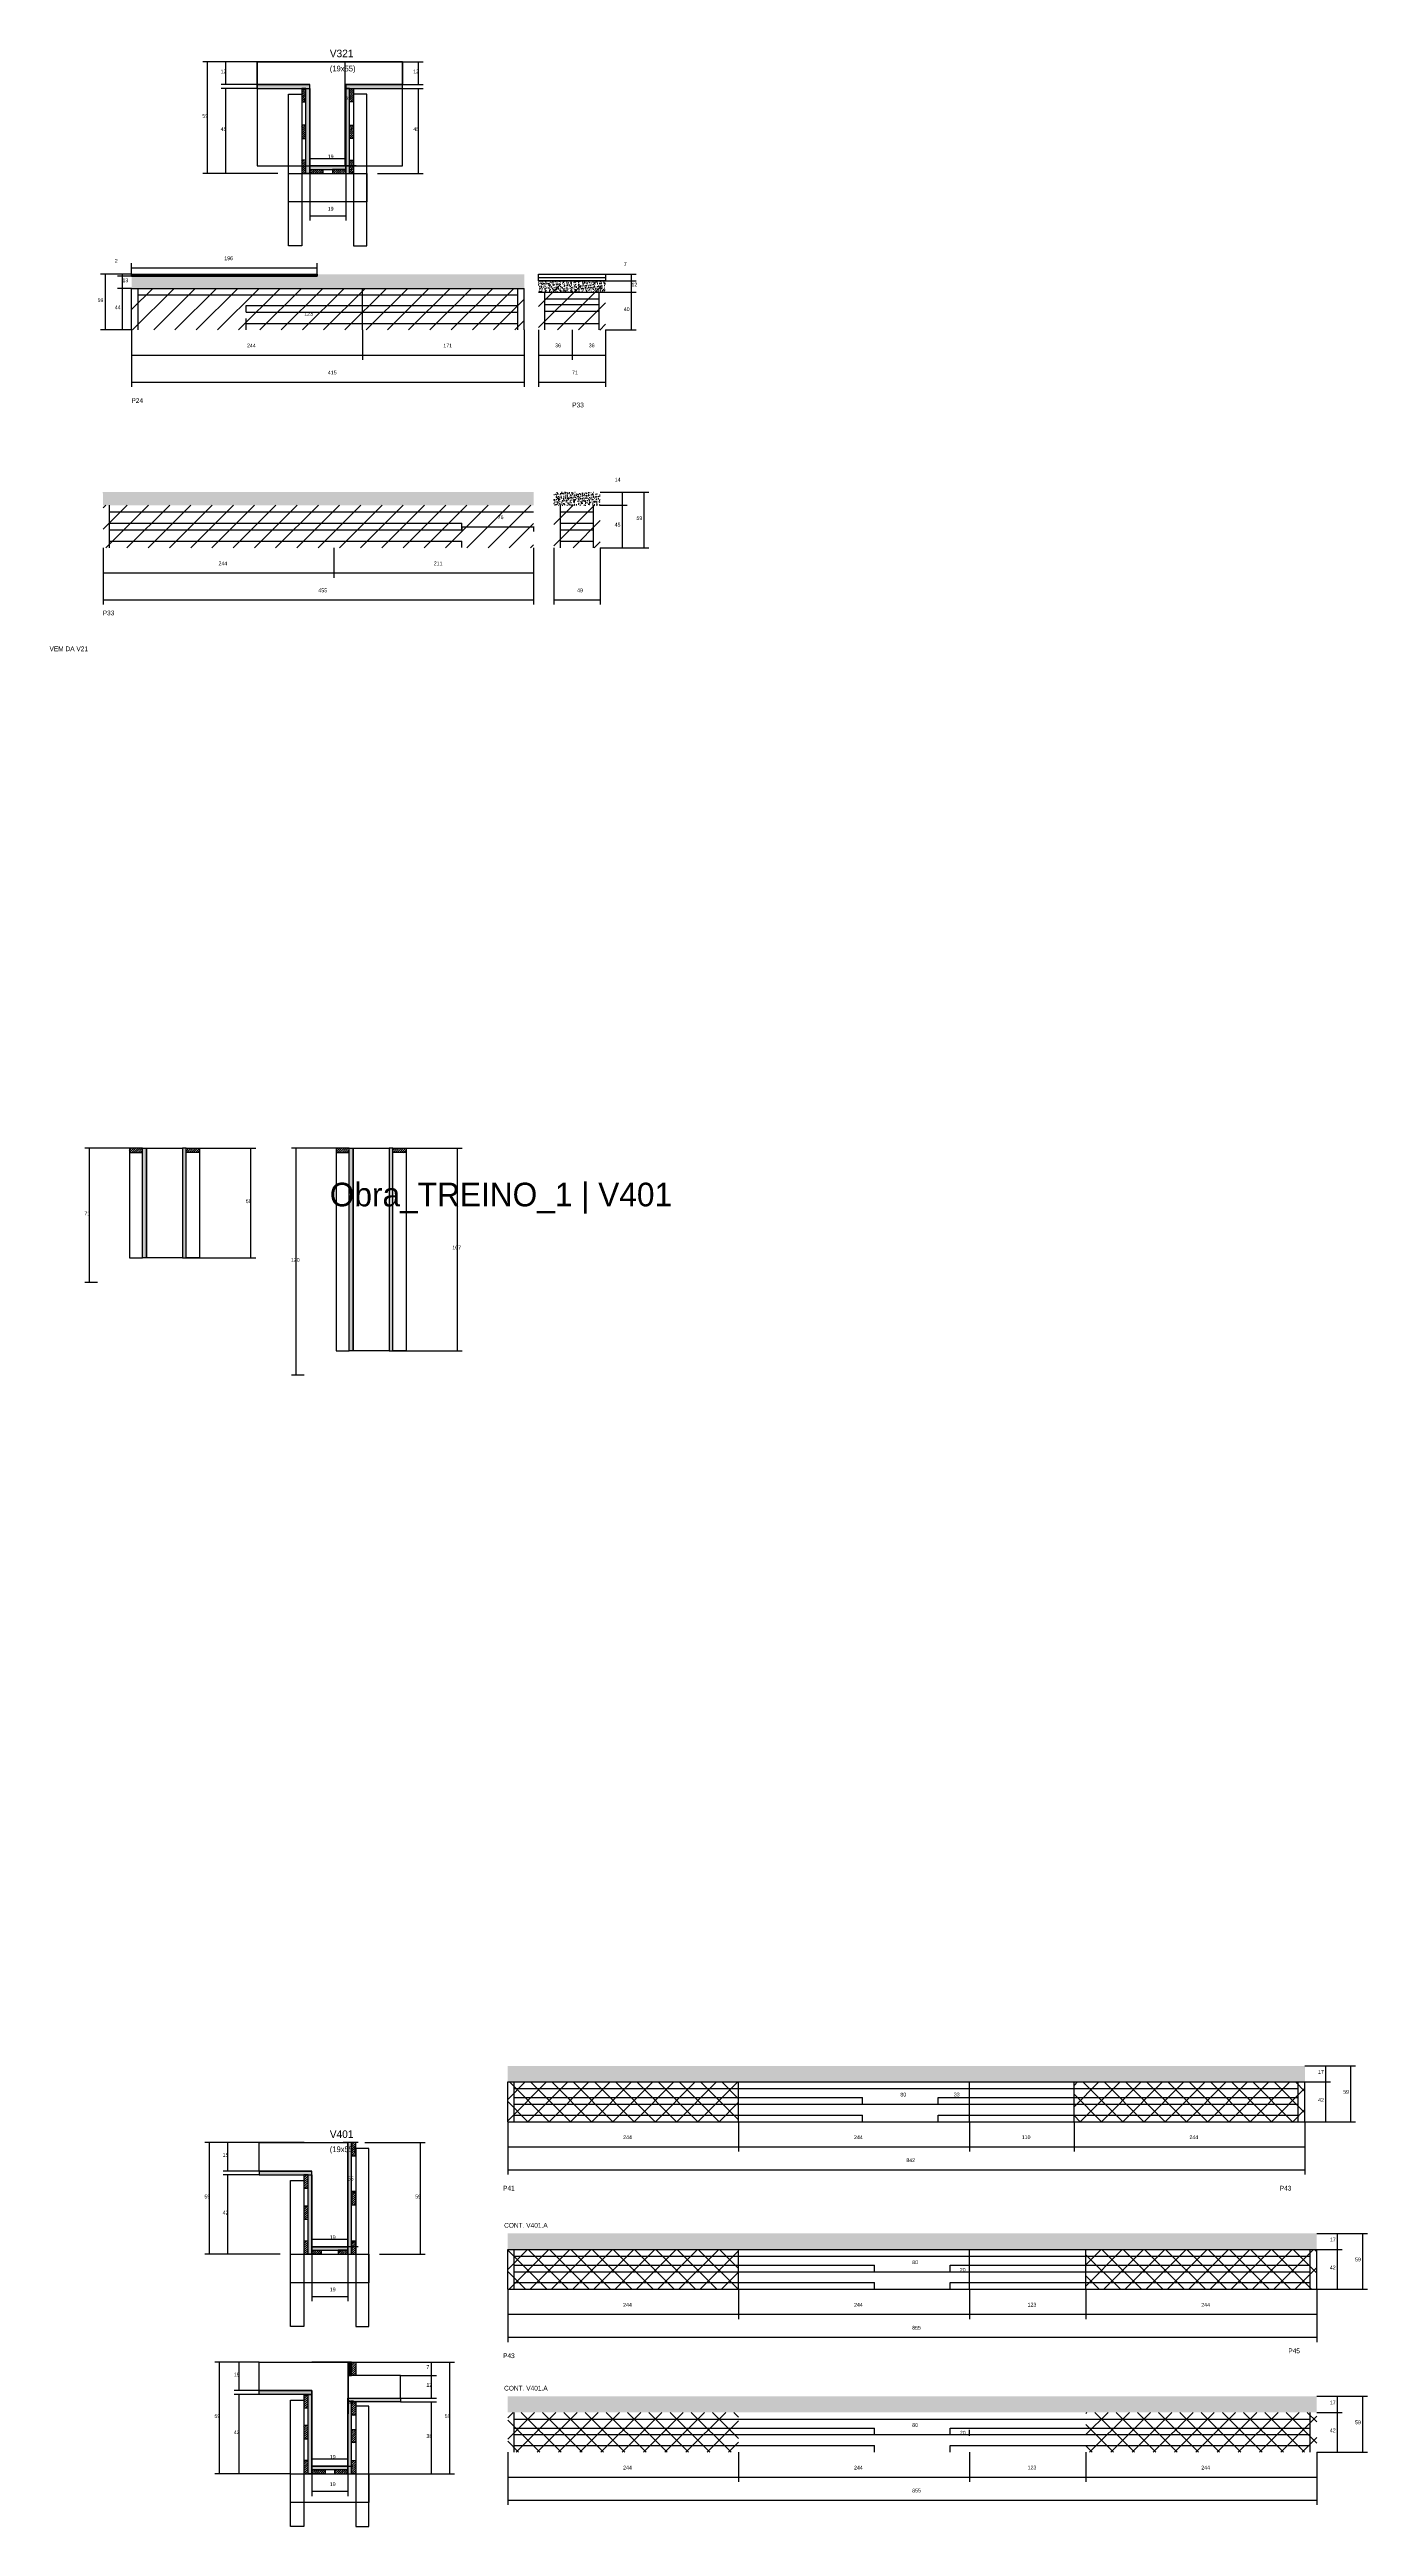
# Model space of a CAD drawing. Header units: metres. Extents: x -2848 to 21926, y -45195 to 1016.
# Drawn here: x 15704 to 17097, y -4806 to -2187 of the extents above; entities that cross this region are included whole.
import ezdxf

# ---------------------------------------------------------------- set-up
doc = ezdxf.new("R2010")
doc.units = ezdxf.units.M
for name, color, linetype in [('CONCRETO', 251, 'Continuous'), ('COTA', 241, 'Continuous'), ('Cota Seção (2x)', 4, 'Continuous'), ('Hachura', 253, 'Continuous'), ('LABEL_ID', 3, 'Continuous'), ('Madeira', 126, 'Continuous'), ('NOMENCLATURA', 7, 'Continuous'), ('Painéis', 200, 'Continuous'), ('REAPROVEITAMENTO', 251, 'Continuous'), ('SARR_2.2x7', 40, 'Continuous'), ('SARR_3.5x7', 81, 'Continuous'), ('SARR_EDITAR', 141, 'Continuous'), ('Texto Seção', 7, 'Continuous')]:
    doc.layers.add(name, color=color, linetype=linetype)

msp = doc.modelspace()

# ---------------------------------------------------------------- hatches: boundary and pattern name
at = {"layer": 'COTA'}
h = msp.add_hatch(dxfattribs=at)
h.set_pattern_fill('AR-CONC', scale=0.03)
h.paths.add_polyline_path([(15986.5, -2426.4), (15790.5, -2426.4), (15790.5, -2426.4), (15790.5, -2439.4), (15790.5, -2439.4), (16205.5, -2439.4), (16205.5, -2439.4), (16205.5, -2424.4), (16205.5, -2424.4), (15986.5, -2424.4), (15986.5, -2424.4), (15986.5, -2426.4)])
h = msp.add_hatch(dxfattribs=at)
h.set_pattern_fill('AR-CONC', scale=0.03)
h.paths.add_polyline_path([(16291.5, -2443.4), (16291.5, -2431.4), (16291.5, -2431.4), (16220.5, -2431.4), (16220.5, -2431.4), (16220.5, -2443.4), (16220.5, -2443.4), (16291.5, -2443.4)])
h = msp.add_hatch(dxfattribs=at)
h.set_pattern_fill('AR-CONC', scale=0.03)
h.paths.add_polyline_path([(16215.4, -2668.8), (16215.4, -2654.8), (16215.4, -2654.8), (15760.1, -2654.8), (15760.1, -2654.8), (15760.4, -2668.8), (15760.4, -2668.8), (16215.4, -2668.8)])
h = msp.add_hatch(dxfattribs=at)
h.set_pattern_fill('AR-CONC', scale=0.03)
h.paths.add_polyline_path([(16285.8, -2668.8), (16285.8, -2654.8), (16285.8, -2654.8), (16236.8, -2654.8), (16236.8, -2654.8), (16236.8, -2668.8), (16236.8, -2668.8), (16285.8, -2668.8)])
h = msp.add_hatch(dxfattribs=at)
h.set_pattern_fill('AR-CONC', scale=0.03)
h.paths.add_polyline_path([(17030.5, -4335.8), (17030.5, -4318.8), (17030.5, -4318.8), (16188, -4318.8), (16188, -4318.8), (16188, -4335.8), (16188, -4335.8), (17030.5, -4335.8)])
h = msp.add_hatch(dxfattribs=at)
h.set_pattern_fill('AR-CONC', scale=0.03)
h.paths.add_polyline_path([(17043, -4513), (17043, -4496), (17043, -4496), (16188, -4496), (16188, -4496), (16188, -4513), (16188, -4513), (17043, -4513)])
h = msp.add_hatch(dxfattribs=at)
h.set_pattern_fill('AR-CONC', scale=0.03)
h.paths.add_polyline_path([(17043, -4685.2), (17043, -4668.2), (17043, -4668.2), (16188, -4668.2), (16188, -4668.2), (16188, -4685.2), (16188, -4685.2), (17043, -4685.2)])
at = {"layer": 'Hachura'}
h = msp.add_hatch(color=8, dxfattribs=at)
h.dxf.hatch_style = 1
h.paths.add_polyline_path([(15978.8, -2228), (15978.8, -2224), (15978.8, -2224), (15923.2, -2224), (15923.2, -2224), (15923.2, -2228), (15923.2, -2228), (15978.8, -2228)])
h = msp.add_hatch(color=8, dxfattribs=at)
h.dxf.hatch_style = 1
h.paths.add_polyline_path([(16076.8, -2228), (16076.8, -2224), (16076.8, -2224), (16016.8, -2224), (16016.8, -2224), (16016.8, -2228), (16016.8, -2228), (16076.8, -2228)])
h = msp.add_hatch(dxfattribs=at)
h.set_pattern_fill('ANSI31', scale=0.5)
h.paths.add_polyline_path([(15970.4, -2242), (15974.8, -2242), (15974.8, -2242), (15974.8, -2228), (15974.8, -2228), (15970.4, -2228), (15970.4, -2228), (15970.4, -2242)])
h = msp.add_hatch(color=8, dxfattribs=at)
h.dxf.hatch_style = 1
h.paths.add_polyline_path([(15974.8, -2228), (15978.8, -2228), (15978.8, -2228), (15978.8, -2318), (15978.8, -2318), (15974.8, -2318), (15974.8, -2318), (15974.8, -2228)])
h = msp.add_hatch(color=8, dxfattribs=at)
h.dxf.hatch_style = 1
h.paths.add_polyline_path([(16020.8, -2228), (16016.8, -2228), (16016.8, -2228), (16016.8, -2318), (16016.8, -2318), (16020.8, -2318), (16020.8, -2318), (16020.8, -2228)])
h = msp.add_hatch(dxfattribs=at)
h.set_pattern_fill('ANSI31', scale=0.5)
h.paths.add_polyline_path([(16025.2, -2242), (16020.8, -2242), (16020.8, -2242), (16020.8, -2228), (16020.8, -2228), (16025.2, -2228), (16025.2, -2228), (16025.2, -2242)])
h = msp.add_hatch(dxfattribs=at)
h.set_pattern_fill('ANSI31', scale=0.5)
h.paths.add_polyline_path([(15970.4, -2281), (15974.8, -2281), (15974.8, -2281), (15974.8, -2267), (15974.8, -2267), (15970.4, -2267), (15970.4, -2267), (15970.4, -2281)])
h = msp.add_hatch(dxfattribs=at)
h.set_pattern_fill('ANSI31', scale=0.5)
h.paths.add_polyline_path([(16025.2, -2281), (16020.8, -2281), (16020.8, -2281), (16020.8, -2267), (16020.8, -2267), (16025.2, -2267), (16025.2, -2267), (16025.2, -2281)])
h = msp.add_hatch(dxfattribs=at)
h.set_pattern_fill('ANSI31', scale=0.5)
h.paths.add_polyline_path([(15970.4, -2318), (15974.8, -2318), (15974.8, -2318), (15974.8, -2304), (15974.8, -2304), (15970.4, -2304), (15970.4, -2304), (15970.4, -2318)])
h = msp.add_hatch(dxfattribs=at)
h.set_pattern_fill('ANSI31', scale=0.5)
h.paths.add_polyline_path([(16025.2, -2318), (16020.8, -2318), (16020.8, -2318), (16020.8, -2304), (16020.8, -2304), (16025.2, -2304), (16025.2, -2304), (16025.2, -2318)])
h = msp.add_hatch(color=8, dxfattribs=at)
h.dxf.hatch_style = 1
h.paths.add_polyline_path([(16016.8, -2313.6), (16016.8, -2310), (16016.8, -2310), (15978.8, -2310), (15978.8, -2310), (15978.8, -2313.6), (15978.8, -2313.6), (16016.8, -2313.6)])
h = msp.add_hatch(dxfattribs=at)
h.set_pattern_fill('ANSI31', scale=0.5)
h.paths.add_polyline_path([(15978.8, -2318), (15978.8, -2313.6), (15978.8, -2313.6), (15992.8, -2313.6), (15992.8, -2313.6), (15992.8, -2318), (15992.8, -2318), (15978.8, -2318)])
h = msp.add_hatch(dxfattribs=at)
h.set_pattern_fill('ANSI31', scale=0.5)
h.paths.add_polyline_path([(16016.8, -2318), (16016.8, -2313.6), (16016.8, -2313.6), (16002.8, -2313.6), (16002.8, -2313.6), (16002.8, -2318), (16002.8, -2318), (16016.8, -2318)])
h = msp.add_hatch(dxfattribs=at)
h.set_pattern_fill('ANSI31', scale=0.5)
h.paths.add_polyline_path([(15802.2, -3353), (15802.2, -3348.6), (15802.2, -3348.6), (15788.2, -3348.6), (15788.2, -3348.6), (15788.2, -3353), (15788.2, -3353), (15802.2, -3353)])
h = msp.add_hatch(color=8, dxfattribs=at)
h.dxf.hatch_style = 1
h.paths.add_polyline_path([(15802.2, -3464.6), (15806.2, -3464.6), (15806.2, -3464.6), (15806.2, -3348.6), (15806.2, -3348.6), (15802.2, -3348.6), (15802.2, -3348.6), (15802.2, -3464.6)])
h = msp.add_hatch(color=8, dxfattribs=at)
h.dxf.hatch_style = 1
h.paths.add_polyline_path([(15844.2, -3464.6), (15848.2, -3464.6), (15848.2, -3464.6), (15848.2, -3348.6), (15848.2, -3348.6), (15844.2, -3348.6), (15844.2, -3348.6), (15844.2, -3464.6)])
h = msp.add_hatch(dxfattribs=at)
h.set_pattern_fill('ANSI31', scale=0.5)
h.paths.add_polyline_path([(15848.2, -3353), (15848.2, -3348.6), (15848.2, -3348.6), (15862.2, -3348.6), (15862.2, -3348.6), (15862.2, -3353), (15862.2, -3353), (15848.2, -3353)])
h = msp.add_hatch(dxfattribs=at)
h.set_pattern_fill('ANSI31', scale=0.5)
h.paths.add_polyline_path([(16020.6, -3353), (16020.6, -3348.6), (16020.6, -3348.6), (16006.6, -3348.6), (16006.6, -3348.6), (16006.6, -3353), (16006.6, -3353), (16020.6, -3353)])
h = msp.add_hatch(color=8, dxfattribs=at)
h.dxf.hatch_style = 1
h.paths.add_polyline_path([(16020.6, -3562.6), (16024.6, -3562.6), (16024.6, -3562.6), (16024.6, -3348.6), (16024.6, -3348.6), (16020.6, -3348.6), (16020.6, -3348.6), (16020.6, -3562.6)])
h = msp.add_hatch(color=8, dxfattribs=at)
h.dxf.hatch_style = 1
h.paths.add_polyline_path([(16062.6, -3562.6), (16066.6, -3562.6), (16066.6, -3562.6), (16066.6, -3348.6), (16066.6, -3348.6), (16062.6, -3348.6), (16062.6, -3348.6), (16062.6, -3562.6)])
h = msp.add_hatch(dxfattribs=at)
h.set_pattern_fill('ANSI31', scale=0.5)
h.paths.add_polyline_path([(16066.6, -3353), (16066.6, -3348.6), (16066.6, -3348.6), (16080.6, -3348.6), (16080.6, -3348.6), (16080.6, -3353), (16080.6, -3353), (16066.6, -3353)])
h = msp.add_hatch(color=8, dxfattribs=at)
h.dxf.hatch_style = 1
h.paths.add_polyline_path([(16023, -4400), (16019, -4400), (16019, -4400), (16019, -4518), (16019, -4518), (16023, -4518), (16023, -4518), (16023, -4400)])
h = msp.add_hatch(dxfattribs=at)
h.set_pattern_fill('ANSI31', scale=0.5)
h.paths.add_polyline_path([(16023, -4414), (16027.4, -4414), (16027.4, -4414), (16027.4, -4400), (16027.4, -4400), (16023, -4400), (16023, -4400), (16023, -4414)])
h = msp.add_hatch(color=8, dxfattribs=at)
h.dxf.hatch_style = 1
h.paths.add_polyline_path([(15981, -4434), (15981, -4430), (15981, -4430), (15925.4, -4430), (15925.4, -4430), (15925.4, -4434), (15925.4, -4434), (15981, -4434)])
h = msp.add_hatch(dxfattribs=at)
h.set_pattern_fill('ANSI31', scale=0.5)
h.paths.add_polyline_path([(15972.6, -4448), (15977, -4448), (15977, -4448), (15977, -4434), (15977, -4434), (15972.6, -4434), (15972.6, -4434), (15972.6, -4448)])
h = msp.add_hatch(color=8, dxfattribs=at)
h.dxf.hatch_style = 1
h.paths.add_polyline_path([(15981, -4430), (15977, -4430), (15977, -4430), (15977, -4518), (15977, -4518), (15981, -4518), (15981, -4518), (15981, -4430)])
h = msp.add_hatch(dxfattribs=at)
h.set_pattern_fill('ANSI31', scale=0.5)
h.paths.add_polyline_path([(16023, -4465.6), (16027.4, -4465.6), (16027.4, -4465.6), (16027.4, -4451.6), (16027.4, -4451.6), (16023, -4451.6), (16023, -4451.6), (16023, -4465.6)])
h = msp.add_hatch(dxfattribs=at)
h.set_pattern_fill('ANSI31', scale=0.5)
h.paths.add_polyline_path([(15972.6, -4481), (15977, -4481), (15977, -4481), (15977, -4467), (15977, -4467), (15972.6, -4467), (15972.6, -4467), (15972.6, -4481)])
h = msp.add_hatch(dxfattribs=at)
h.set_pattern_fill('ANSI31', scale=0.5)
h.paths.add_polyline_path([(15972.6, -4518), (15977, -4518), (15977, -4518), (15977, -4504), (15977, -4504), (15972.6, -4504), (15972.6, -4504), (15972.6, -4518)])
h = msp.add_hatch(dxfattribs=at)
h.set_pattern_fill('ANSI31', scale=0.5)
h.paths.add_polyline_path([(16023, -4518), (16027.4, -4518), (16027.4, -4518), (16027.4, -4504), (16027.4, -4504), (16023, -4504), (16023, -4504), (16023, -4518)])
h = msp.add_hatch(color=8, dxfattribs=at)
h.dxf.hatch_style = 1
h.paths.add_polyline_path([(16019, -4513.6), (16019, -4510), (16019, -4510), (15981, -4510), (15981, -4510), (15981, -4513.6), (15981, -4513.6), (16019, -4513.6)])
h = msp.add_hatch(dxfattribs=at)
h.set_pattern_fill('ANSI31', scale=0.5)
h.paths.add_polyline_path([(15981, -4518), (15981, -4513.6), (15981, -4513.6), (15991, -4513.6), (15991, -4513.6), (15991, -4518), (15991, -4518), (15981, -4518)])
h = msp.add_hatch(dxfattribs=at)
h.set_pattern_fill('ANSI31', scale=0.5)
h.paths.add_polyline_path([(16019, -4518), (16019, -4513.6), (16019, -4513.6), (16009, -4513.6), (16009, -4513.6), (16009, -4518), (16009, -4518), (16019, -4518)])
h = msp.add_hatch(color=8, dxfattribs=at)
h.dxf.hatch_style = 1
h.paths.add_polyline_path([(16023, -4632.2), (16019.4, -4632.2), (16019.4, -4632.2), (16019.4, -4646.2), (16019.4, -4646.2), (16023, -4646.2), (16023, -4646.2), (16023, -4632.2)])
h = msp.add_hatch(dxfattribs=at)
h.set_pattern_fill('ANSI31', scale=0.5)
h.paths.add_polyline_path([(16027.4, -4646.2), (16023, -4646.2), (16023, -4646.2), (16023, -4632.2), (16023, -4632.2), (16027.4, -4632.2), (16027.4, -4632.2), (16027.4, -4646.2)])
h = msp.add_hatch(color=8, dxfattribs=at)
h.dxf.hatch_style = 1
h.paths.add_polyline_path([(15925.4, -4666.2), (15925.4, -4662.2), (15925.4, -4662.2), (15981, -4662.2), (15981, -4662.2), (15981, -4666.2), (15981, -4666.2), (15925.4, -4666.2)])
h = msp.add_hatch(dxfattribs=at)
h.set_pattern_fill('ANSI31', scale=0.5)
h.paths.add_polyline_path([(15972.6, -4680.2), (15977, -4680.2), (15977, -4680.2), (15977, -4666.2), (15977, -4666.2), (15972.6, -4666.2), (15972.6, -4666.2), (15972.6, -4680.2)])
h = msp.add_hatch(color=8, dxfattribs=at)
h.dxf.hatch_style = 1
h.paths.add_polyline_path([(15977, -4662.2), (15981, -4662.2), (15981, -4662.2), (15981, -4750.2), (15981, -4750.2), (15977, -4750.2), (15977, -4750.2), (15977, -4662.2)])
h = msp.add_hatch(color=8, dxfattribs=at)
h.dxf.hatch_style = 1
h.paths.add_polyline_path([(16019, -4670.2), (16023, -4670.2), (16023, -4670.2), (16023, -4750.2), (16023, -4750.2), (16019, -4750.2), (16019, -4750.2), (16019, -4670.2)])
h = msp.add_hatch(color=8, dxfattribs=at)
h.dxf.hatch_style = 1
h.paths.add_polyline_path([(16019, -4674.2), (16019, -4670.2), (16019, -4670.2), (16074.6, -4670.2), (16074.6, -4670.2), (16074.6, -4674.2), (16074.6, -4674.2), (16019, -4674.2)])
h = msp.add_hatch(dxfattribs=at)
h.set_pattern_fill('ANSI31', scale=0.5)
h.paths.add_polyline_path([(16027.4, -4688.2), (16023, -4688.2), (16023, -4688.2), (16023, -4674.2), (16023, -4674.2), (16027.4, -4674.2), (16027.4, -4674.2), (16027.4, -4688.2)])
h = msp.add_hatch(dxfattribs=at)
h.set_pattern_fill('ANSI31', scale=0.5)
h.paths.add_polyline_path([(15972.6, -4713.2), (15977, -4713.2), (15977, -4713.2), (15977, -4699.2), (15977, -4699.2), (15972.6, -4699.2), (15972.6, -4699.2), (15972.6, -4713.2)])
h = msp.add_hatch(dxfattribs=at)
h.set_pattern_fill('ANSI31', scale=0.5)
h.paths.add_polyline_path([(16027.4, -4717.2), (16023, -4717.2), (16023, -4717.2), (16023, -4703.2), (16023, -4703.2), (16027.4, -4703.2), (16027.4, -4703.2), (16027.4, -4717.2)])
h = msp.add_hatch(dxfattribs=at)
h.set_pattern_fill('ANSI31', scale=0.5)
h.paths.add_polyline_path([(15972.6, -4750.2), (15977, -4750.2), (15977, -4750.2), (15977, -4736.2), (15977, -4736.2), (15972.6, -4736.2), (15972.6, -4736.2), (15972.6, -4750.2)])
h = msp.add_hatch(dxfattribs=at)
h.set_pattern_fill('ANSI31', scale=0.5)
h.paths.add_polyline_path([(16027.4, -4750.2), (16023, -4750.2), (16023, -4750.2), (16023, -4736.2), (16023, -4736.2), (16027.4, -4736.2), (16027.4, -4736.2), (16027.4, -4750.2)])
h = msp.add_hatch(color=8, dxfattribs=at)
h.dxf.hatch_style = 1
h.paths.add_polyline_path([(15981, -4745.8), (15981, -4742.2), (15981, -4742.2), (16019, -4742.2), (16019, -4742.2), (16019, -4745.8), (16019, -4745.8), (15981, -4745.8)])
h = msp.add_hatch(dxfattribs=at)
h.set_pattern_fill('ANSI31', scale=0.5)
h.paths.add_polyline_path([(15981, -4750.2), (15981, -4745.8), (15981, -4745.8), (15995, -4745.8), (15995, -4745.8), (15995, -4750.2), (15995, -4750.2), (15981, -4750.2)])
h = msp.add_hatch(dxfattribs=at)
h.set_pattern_fill('ANSI31', scale=0.5)
h.paths.add_polyline_path([(16019, -4750.2), (16019, -4745.8), (16019, -4745.8), (16005, -4745.8), (16005, -4745.8), (16005, -4750.2), (16005, -4750.2), (16019, -4750.2)])
at = {"layer": 'REAPROVEITAMENTO'}
h = msp.add_hatch(dxfattribs=at)
h.set_pattern_fill('ANSI31', scale=5)
h.paths.add_polyline_path([(16205.5, -2483.4), (16205.5, -2439.4), (16205.5, -2439.4), (15790.5, -2439.4), (15790.5, -2439.4), (15790.5, -2483.4), (15790.5, -2483.4), (16205.5, -2483.4)])
h = msp.add_hatch(dxfattribs=at)
h.set_pattern_fill('ANSI31', scale=5)
h.paths.add_polyline_path([(16291.5, -2483.5), (16291.5, -2436.3), (16291.5, -2436.3), (16220.5, -2436.2), (16220.5, -2436.2), (16220.5, -2483.3), (16220.5, -2483.3), (16291.5, -2483.5)])
h = msp.add_hatch(dxfattribs=at)
h.set_pattern_fill('ANSI31', scale=5)
h.paths.add_polyline_path([(16215.4, -2713.8), (16215.4, -2668.7), (16215.4, -2668.7), (15760.4, -2668.5), (15760.4, -2668.5), (15760.4, -2713.7), (15760.4, -2713.7), (16215.4, -2713.8)])
h = msp.add_hatch(dxfattribs=at)
h.set_pattern_fill('ANSI31', scale=5)
h.paths.add_polyline_path([(16285.8, -2713.8), (16285.8, -2668.7), (16285.8, -2668.7), (16236.8, -2668.5), (16236.8, -2668.5), (16236.8, -2713.7), (16236.8, -2713.7), (16285.8, -2713.8)])
h = msp.add_hatch(dxfattribs=at)
h.set_pattern_fill('ANSI37', scale=5)
h.paths.add_polyline_path([(16188, -4335.8), (16188, -4377.8), (16188, -4377.8), (16432, -4377.8), (16432, -4377.8), (16432, -4335.8), (16432, -4335.8), (16188, -4335.8)])
h = msp.add_hatch(dxfattribs=at)
h.set_pattern_fill('ANSI37', scale=5)
h.paths.add_polyline_path([(16786.5, -4335.8), (16786.5, -4377.8), (16786.5, -4377.8), (17030.5, -4377.8), (17030.5, -4377.8), (17030.5, -4335.8), (17030.5, -4335.8), (16786.5, -4335.8)])
h = msp.add_hatch(dxfattribs=at)
h.set_pattern_fill('ANSI37', scale=5)
h.paths.add_polyline_path([(16188, -4513), (16188, -4555), (16188, -4555), (16432, -4555), (16432, -4555), (16432, -4513), (16432, -4513), (16188, -4513)])
h = msp.add_hatch(dxfattribs=at)
h.set_pattern_fill('ANSI37', scale=5)
h.paths.add_polyline_path([(16799, -4513), (16799, -4555), (16799, -4555), (17043, -4555), (17043, -4555), (17043, -4513), (17043, -4513), (16799, -4513)])
h = msp.add_hatch(dxfattribs=at)
h.set_pattern_fill('ANSI37', scale=5)
h.paths.add_polyline_path([(16188, -4685.2), (16188, -4727.2), (16188, -4727.2), (16432, -4727.2), (16432, -4727.2), (16432, -4685.2), (16432, -4685.2), (16188, -4685.2)])
h = msp.add_hatch(dxfattribs=at)
h.set_pattern_fill('ANSI37', scale=5)
h.paths.add_polyline_path([(16799, -4685.2), (16799, -4727.2), (16799, -4727.2), (17043, -4727.2), (17043, -4727.2), (17043, -4685.2), (17043, -4685.2), (16799, -4685.2)])

# ---------------------------------------------------------------- linework, layer by layer
at = {"layer": 'CONCRETO'}
for points in [[(15923.2, -2224), (15923.2, -2200), (16076.8, -2200), (16076.8, -2224), (16016.8, -2224), (16016.8, -2310), (15978.8, -2310), (15978.8, -2224)], [(15923.2, -2310), (16076.8, -2310), (16076.8, -2200), (15923.2, -2200)], [(15806.2, -3348.6), (15806.2, -3348.6), (15844.2, -3348.6), (15844.2, -3376.6), (15844.2, -3376.6), (15844.2, -3464.6), (15806.2, -3464.6), (15806.2, -3348.6)], [(16024.6, -3348.6), (16024.6, -3348.6), (16062.6, -3348.6), (16062.6, -3376.6), (16062.6, -3376.6), (16062.6, -3562.6), (16024.6, -3562.6), (16024.6, -3348.6)], [(15925.4, -4430), (15925.4, -4400), (15981, -4400), (15981, -4400), (16019, -4400), (16019, -4510), (15981, -4510), (15981, -4430)], [(15925.4, -4662.2), (15925.4, -4632.2), (15981, -4632.2), (15981, -4632.2), (16019.4, -4632.2), (16019, -4742.2), (15981, -4742.2), (15981, -4662.2)]]:
    msp.add_lwpolyline(points, close=True, dxfattribs=at)
msp.add_lwpolyline([(15981, -4666.2), (15981, -4742.2), (16019, -4742.2), (16019, -4670.2), (16074.6, -4670.2), (16074.6, -4646.2), (16019.4, -4646.2), (16019.4, -4632.2), (15981, -4632.2)], dxfattribs=at)
at = {"layer": 'COTA'}
for p, q in [((15923.2, -2200), (15865.8, -2200)), ((15870.8, -2318), (15870.8, -2200)), ((15923.2, -2200), (15885.1, -2200)), ((15923.2, -2224), (15885.1, -2224)), ((15890.1, -2224), (15890.1, -2200)), ((16076.8, -2200), (16098.7, -2200)), ((16076.8, -2224), (16098.7, -2224)), ((16093.7, -2224), (16093.7, -2200)), ((15923.2, -2228), (15885.1, -2228)), ((15890.1, -2318), (15890.1, -2228)), ((16076.8, -2228), (16098.7, -2228)), ((16093.7, -2318), (16093.7, -2228)), ((15945.2, -2318), (15865.8, -2318)), ((15945.2, -2318), (15885.1, -2318)), ((15978.8, -2318), (15978.8, -2367.7)), ((16016.8, -2318), (16016.8, -2367.7)), ((16050.4, -2318), (16098.7, -2318)), ((15978.8, -2362.7), (16016.8, -2362.7)), ((15790.5, -2424.4), (15757.8, -2424.4)), ((15762.8, -2483.4), (15762.8, -2424.4)), ((15790.5, -2424.4), (15775.8, -2424.4)), ((15790.5, -2426.4), (15775.8, -2426.4)), ((15790.5, -2426.4), (15775.8, -2426.4)), ((15780.8, -2426.4), (15780.8, -2424.4)), ((15780.8, -2439.4), (15780.8, -2426.4)), ((15790.5, -2424.4), (15790.5, -2412.8)), ((15790.5, -2417.8), (15986.5, -2417.8)), ((15986.5, -2424.4), (15986.5, -2412.8)), ((16291.5, -2424.4), (16323.8, -2424.4)), ((16291.5, -2431.4), (16323.8, -2431.4)), ((16291.5, -2431.4), (16323.8, -2431.4)), ((16318.8, -2431.4), (16318.8, -2424.4)), ((16318.8, -2443.4), (16318.8, -2431.4)), ((15790.5, -2439.4), (15775.8, -2439.4)), ((15790.5, -2439.4), (15775.8, -2439.4)), ((15780.8, -2483.4), (15780.8, -2439.4)), ((16291.5, -2443.4), (16323.8, -2443.4)), ((16291.5, -2443.4), (16323.8, -2443.4)), ((16318.8, -2483.4), (16318.8, -2443.4)), ((15790.5, -2483.4), (15757.8, -2483.4)), ((15790.5, -2483.4), (15775.8, -2483.4)), ((15790.5, -2483.4), (15790.5, -2515)), ((15790.5, -2483.4), (15790.5, -2543.5)), ((15911.5, -2476.4), (15911.5, -2471.4)), ((15911.5, -2476.4), (16034.5, -2476.4)), ((16034.5, -2476.4), (16034.5, -2471.4)), ((16034.5, -2483.4), (16034.5, -2515)), ((16034.5, -2483.4), (16034.5, -2515)), ((16205.5, -2483.4), (16205.5, -2515)), ((16205.5, -2483.4), (16205.5, -2543.5)), ((16220.5, -2483.4), (16220.5, -2515)), ((16220.5, -2483.4), (16220.5, -2543.5)), ((16256, -2483.4), (16256, -2515)), ((16256, -2483.4), (16256, -2515)), ((16291.5, -2483.4), (16291.5, -2515)), ((16291.5, -2483.4), (16291.5, -2543.5)), ((16291.5, -2483.4), (16323.8, -2483.4)), ((15790.5, -2510), (16034.5, -2510)), ((16034.5, -2510), (16205.5, -2510)), ((16220.5, -2510), (16256, -2510)), ((16256, -2510), (16291.5, -2510)), ((15790.5, -2538.5), (16205.5, -2538.5)), ((16220.5, -2538.5), (16291.5, -2538.5)), ((16285.8, -2654.8), (16314.2, -2654.8)), ((16285.8, -2654.8), (16337.3, -2654.8)), ((16285.8, -2668.8), (16314.2, -2668.8)), ((16285.8, -2668.8), (16314.2, -2668.8)), ((16309.2, -2668.8), (16309.2, -2654.8)), ((16309.2, -2713.8), (16309.2, -2668.8)), ((16332.3, -2713.8), (16332.3, -2654.8)), ((16139.4, -2691.3), (16139.4, -2696.5)), ((16139.4, -2691.5), (16215.4, -2691.5)), ((16215.4, -2691.3), (16215.4, -2696.5)), ((15760.4, -2713.8), (15760.4, -2745.3)), ((15760.4, -2713.8), (15760.4, -2773.8)), ((16004.4, -2713.8), (16004.4, -2745.3)), ((16004.4, -2713.8), (16004.4, -2745.3)), ((16215.4, -2713.8), (16215.4, -2745.3)), ((16215.4, -2713.8), (16215.4, -2773.8)), ((16236.8, -2713.8), (16236.8, -2773.8)), ((16285.8, -2713.8), (16314.2, -2713.8)), ((16285.8, -2713.8), (16337.3, -2713.8)), ((16285.8, -2713.8), (16285.8, -2773.8)), ((15760.4, -2740.3), (16004.4, -2740.3)), ((16004.4, -2740.3), (16215.4, -2740.3)), ((15760.4, -2768.8), (16215.4, -2768.8)), ((16236.8, -2768.8), (16285.8, -2768.8)), ((15802.2, -3348.6), (15741.1, -3348.6)), ((15746.1, -3490.6), (15746.1, -3348.6)), ((15848.2, -3348.6), (15921.7, -3348.6)), ((15916.7, -3464.6), (15916.7, -3348.6)), ((16020.6, -3348.6), (15959.4, -3348.6)), ((15964.4, -3588.6), (15964.4, -3348.6)), ((16066.6, -3348.6), (16140, -3348.6)), ((16135, -3562.6), (16135, -3348.6)), ((15848.2, -3464.6), (15921.7, -3464.6)), ((15754.4, -3490.6), (15741.1, -3490.6)), ((16066.6, -3562.6), (16140, -3562.6)), ((15972.8, -3588.6), (15959.4, -3588.6)), ((17030.5, -4318.8), (17057.5, -4318.8)), ((17030.5, -4318.8), (17084.1, -4318.8)), ((17052.5, -4335.8), (17052.5, -4318.8)), ((17079.1, -4377.8), (17079.1, -4318.8)), ((17030.5, -4335.8), (17057.5, -4335.8)), ((17030.5, -4335.8), (17057.5, -4335.8)), ((17052.5, -4377.8), (17052.5, -4335.8)), ((16563, -4359.3), (16563, -4354.3)), ((16563, -4359.3), (16643, -4359.3)), ((16643, -4359.3), (16643, -4354.3)), ((16643, -4359.3), (16643, -4354.3)), ((16643, -4359.3), (16676, -4359.3)), ((16676, -4360.6), (16676, -4354.3)), ((16188, -4377.8), (16188, -4409.3)), ((16188, -4377.8), (16188, -4433.6)), ((16432, -4377.8), (16432, -4409.3)), ((16432, -4377.8), (16432, -4409.3)), ((16676, -4377.8), (16676, -4409.3)), ((16676, -4377.8), (16676, -4409.3)), ((16786.5, -4377.8), (16786.5, -4409.3)), ((16786.5, -4377.8), (16786.5, -4409.3)), ((17030.5, -4377.8), (17030.5, -4433.6)), ((17030.5, -4377.8), (17057.5, -4377.8)), ((17030.5, -4377.8), (17030.5, -4409.3)), ((17030.5, -4377.8), (17084.1, -4377.8)), ((15973, -4400), (15868, -4400)), ((15873, -4518), (15873, -4400)), ((15925.4, -4400), (15887.3, -4400)), ((15892.3, -4430), (15892.3, -4400)), ((16037, -4400), (16100.8, -4400)), ((16095.8, -4518), (16095.8, -4400)), ((16188, -4404.3), (16432, -4404.3)), ((16432, -4404.3), (16676, -4404.3)), ((16676, -4404.3), (16786.5, -4404.3)), ((16786.5, -4404.3), (17030.5, -4404.3)), ((15925.4, -4430), (15887.3, -4430)), ((15925.4, -4434), (15887.3, -4434)), ((15892.3, -4518), (15892.3, -4434)), ((16188, -4428.6), (17030.5, -4428.6)), ((17043, -4496), (17070, -4496)), ((17043, -4496), (17096.6, -4496)), ((17065, -4513), (17065, -4496)), ((17091.6, -4555), (17091.6, -4496)), ((15947.4, -4518), (15868, -4518)), ((15947.4, -4518), (15887.3, -4518)), ((15981, -4518), (15981, -4567.7)), ((16019, -4518), (16019, -4567.7)), ((16052.6, -4518), (16100.8, -4518)), ((17043, -4513), (17070, -4513)), ((17043, -4513), (17070, -4513)), ((17065, -4555), (17065, -4513)), ((16188, -4555), (16188, -4586.5)), ((16188, -4555), (16188, -4610.8)), ((16432, -4555), (16432, -4586.5)), ((16432, -4555), (16432, -4586.5)), ((16575.5, -4536.5), (16575.5, -4531.5)), ((16575.5, -4536.5), (16655.5, -4536.5)), ((16655.5, -4536.5), (16655.5, -4531.5)), ((16655.5, -4536.5), (16655.5, -4531.5)), ((16655.5, -4536.5), (16676, -4536.5)), ((16676, -4537.8), (16676, -4531.5)), ((16676, -4555), (16676, -4586.5)), ((16676, -4555), (16676, -4586.5)), ((16799, -4555), (16799, -4586.5)), ((16799, -4555), (16799, -4586.5)), ((17043, -4555), (17043, -4610.8)), ((17043, -4555), (17070, -4555)), ((17043, -4555), (17043, -4586.5)), ((17043, -4555), (17096.6, -4555)), ((15981, -4562.7), (16019, -4562.7)), ((16188, -4581.5), (16432, -4581.5)), ((16432, -4581.5), (16676, -4581.5)), ((16676, -4581.5), (16799, -4581.5)), ((16799, -4581.5), (17043, -4581.5)), ((16188, -4605.8), (17043, -4605.8)), ((15925.4, -4632.2), (15878.6, -4632.2)), ((15883.6, -4750.2), (15883.6, -4632.2)), ((15925.4, -4632.2), (15899.1, -4632.2)), ((15904.1, -4662.2), (15904.1, -4632.2)), ((16027.4, -4632.2), (16131.9, -4632.2)), ((16074.6, -4632.2), (16112.6, -4632.2)), ((16107.6, -4646.2), (16107.6, -4632.2)), ((16126.9, -4750.2), (16126.9, -4632.2)), ((16074.6, -4646.2), (16112.6, -4646.2)), ((16074.6, -4646.2), (16112.6, -4646.2)), ((16107.6, -4670.2), (16107.6, -4646.2)), ((15925.4, -4662.2), (15899.1, -4662.2)), ((15925.4, -4666.2), (15899.1, -4666.2)), ((15904.1, -4750.2), (15904.1, -4666.2)), ((16074.6, -4670.2), (16112.6, -4670.2)), ((16074.6, -4674.2), (16112.6, -4674.2)), ((16107.6, -4750.2), (16107.6, -4674.2)), ((17043, -4668.2), (17070, -4668.2)), ((17043, -4668.2), (17096.6, -4668.2)), ((17043, -4685.2), (17070, -4685.2)), ((17043, -4685.2), (17070, -4685.2)), ((17065, -4685.2), (17065, -4668.2)), ((17065, -4727.2), (17065, -4685.2)), ((17091.6, -4727.2), (17091.6, -4668.2)), ((16575.5, -4708.7), (16575.5, -4703.7)), ((16575.5, -4708.7), (16655.5, -4708.7)), ((16655.5, -4708.7), (16655.5, -4703.7)), ((16655.5, -4708.7), (16655.5, -4703.7)), ((16655.5, -4708.7), (16676, -4708.7)), ((16676, -4709.9), (16676, -4703.7)), ((16188, -4727.2), (16188, -4758.7)), ((16188, -4727.2), (16188, -4783)), ((16432, -4727.2), (16432, -4758.7)), ((16432, -4727.2), (16432, -4758.7)), ((16676, -4727.2), (16676, -4758.7)), ((16676, -4727.2), (16676, -4758.7)), ((16799, -4727.2), (16799, -4758.7)), ((16799, -4727.2), (16799, -4758.7)), ((17043, -4727.2), (17043, -4783)), ((17043, -4727.2), (17070, -4727.2)), ((17043, -4727.2), (17043, -4758.7)), ((17043, -4727.2), (17096.6, -4727.2)), ((15922.7, -4750.2), (15878.6, -4750.2)), ((15958.6, -4750.2), (15899.1, -4750.2)), ((15981, -4750.2), (15981, -4773.6)), ((16019, -4750.2), (16019, -4773.6)), ((16041.4, -4750.2), (16131.9, -4750.2)), ((16041.4, -4750.2), (16112.6, -4750.2)), ((16188, -4753.7), (16432, -4753.7)), ((16432, -4753.7), (16676, -4753.7)), ((16676, -4753.7), (16799, -4753.7)), ((16799, -4753.7), (17043, -4753.7)), ((15981, -4768.6), (16019, -4768.6)), ((16188, -4778), (17043, -4778))]:
    msp.add_line(p, q, dxfattribs=at)
at = {"layer": 'Cota Seção (2x)'}
for p, q in [((16027.8, -2200), (16011.3, -2200)), ((16016.3, -2310), (16016.3, -2200)), ((15978.8, -2318), (15978.8, -2297)), ((15978.8, -2302), (16016.8, -2302)), ((16016.8, -2318), (16016.8, -2297)), ((16027.8, -2310), (16011.3, -2310)), ((16030, -4400), (16014, -4400)), ((16019, -4510), (16019, -4400)), ((15981, -4518), (15981, -4497)), ((15981, -4502), (16019, -4502)), ((16019, -4518), (16019, -4497)), ((16030, -4510), (16014, -4510)), ((16008, -4632.2), (16024.4, -4632.2)), ((16019.4, -4742.2), (16019.4, -4632.2)), ((15981, -4750.2), (15981, -4729.2)), ((15981, -4734.2), (16019, -4734.2)), ((16019, -4750.2), (16019, -4729.2)), ((16008, -4742.2), (16024.4, -4742.2))]:
    msp.add_line(p, q, dxfattribs=at)
at = {"layer": 'Madeira'}
for points in [[(15970.4, -2242), (15974.8, -2242), (15974.8, -2228), (15970.4, -2228)], [(16025.2, -2242), (16020.8, -2242), (16020.8, -2228), (16025.2, -2228)], [(15970.4, -2281), (15974.8, -2281), (15974.8, -2267), (15970.4, -2267)], [(16025.2, -2281), (16020.8, -2281), (16020.8, -2267), (16025.2, -2267)], [(15970.4, -2318), (15974.8, -2318), (15974.8, -2304), (15970.4, -2304)], [(16025.2, -2318), (16020.8, -2318), (16020.8, -2304), (16025.2, -2304)], [(15978.8, -2318), (15978.8, -2313.6), (15992.8, -2313.6), (15992.8, -2318)], [(16016.8, -2318), (16016.8, -2313.6), (16002.8, -2313.6), (16002.8, -2318)], [(15802.2, -3353), (15802.2, -3348.6), (15788.2, -3348.6), (15788.2, -3353)], [(15802.2, -3348.6), (15788.2, -3348.6), (15788.2, -3464.6), (15802.2, -3464.6)], [(15848.2, -3353), (15848.2, -3348.6), (15862.2, -3348.6), (15862.2, -3353)], [(15848.2, -3348.6), (15862.2, -3348.6), (15862.2, -3464.6), (15848.2, -3464.6)], [(16020.6, -3353), (16020.6, -3348.6), (16006.6, -3348.6), (16006.6, -3353)], [(16020.6, -3348.6), (16006.6, -3348.6), (16006.6, -3562.6), (16020.6, -3562.6)], [(16066.6, -3353), (16066.6, -3348.6), (16080.6, -3348.6), (16080.6, -3353)], [(16066.6, -3348.6), (16080.6, -3348.6), (16080.6, -3562.6), (16066.6, -3562.6)], [(16023, -4414), (16027.4, -4414), (16027.4, -4400), (16023, -4400)], [(15972.6, -4448), (15977, -4448), (15977, -4434), (15972.6, -4434)], [(16023, -4465.6), (16027.4, -4465.6), (16027.4, -4451.6), (16023, -4451.6)], [(15972.6, -4481), (15977, -4481), (15977, -4467), (15972.6, -4467)], [(15972.6, -4518), (15977, -4518), (15977, -4504), (15972.6, -4504)], [(16023, -4518), (16027.4, -4518), (16027.4, -4504), (16023, -4504)], [(15981, -4518), (15981, -4513.6), (15991, -4513.6), (15991, -4518)], [(16019, -4518), (16019, -4513.6), (16009, -4513.6), (16009, -4518)], [(16027.4, -4646.2), (16023, -4646.2), (16023, -4632.2), (16027.4, -4632.2)], [(15972.6, -4680.2), (15977, -4680.2), (15977, -4666.2), (15972.6, -4666.2)], [(16027.4, -4688.2), (16023, -4688.2), (16023, -4674.2), (16027.4, -4674.2)], [(15972.6, -4713.2), (15977, -4713.2), (15977, -4699.2), (15972.6, -4699.2)], [(16027.4, -4717.2), (16023, -4717.2), (16023, -4703.2), (16027.4, -4703.2)], [(15972.6, -4750.2), (15977, -4750.2), (15977, -4736.2), (15972.6, -4736.2)], [(16027.4, -4750.2), (16023, -4750.2), (16023, -4736.2), (16027.4, -4736.2)], [(15981, -4750.2), (15981, -4745.8), (15995, -4745.8), (15995, -4750.2)], [(16019, -4750.2), (16019, -4745.8), (16005, -4745.8), (16005, -4750.2)]]:
    msp.add_lwpolyline(points, close=True, dxfattribs=at)
at = {"layer": 'Painéis'}
for p, q in [((15923.2, -2224), (15978.8, -2224)), ((15923.2, -2228), (15923.2, -2224)), ((15978.8, -2228), (15978.8, -2224)), ((16016.8, -2224), (16076.8, -2224)), ((16016.8, -2228), (16016.8, -2224)), ((16076.8, -2228), (16076.8, -2224)), ((15978.8, -2318), (15978.8, -2228)), ((16016.8, -2318), (16016.8, -2228)), ((15978.8, -2310), (16016.8, -2310)), ((15978.8, -2313.6), (15978.8, -2310)), ((16016.8, -2313.6), (16016.8, -2310)), ((15790.5, -2424.4), (15986.5, -2424.4)), ((15790.5, -2426.4), (15986.5, -2426.4)), ((16220.5, -2424.4), (16291.5, -2424.4)), ((16220.5, -2431.4), (16291.5, -2431.4)), ((15790.5, -2439.4), (16205.5, -2439.4)), ((15790.5, -2483.4), (15790.5, -2439.4)), ((16034.5, -2483.4), (16034.5, -2439.4)), ((16205.5, -2483.4), (16205.5, -2439.4)), ((16220.5, -2443.4), (16291.5, -2443.4)), ((16188, -4335.8), (17030.5, -4335.8)), ((16188, -4377.8), (16188, -4335.8)), ((16432, -4377.8), (16432, -4335.8)), ((16676, -4377.8), (16676, -4335.8)), ((16786.5, -4377.8), (16786.5, -4335.8)), ((17030.5, -4377.8), (17030.5, -4335.8)), ((16188, -4377.8), (17030.5, -4377.8)), ((15925.4, -4430), (15981, -4430)), ((15981, -4510), (16019, -4510)), ((16188, -4513), (17043, -4513)), ((16188, -4555), (16188, -4513)), ((16432, -4555), (16432, -4513)), ((16676, -4555), (16676, -4513)), ((16799, -4555), (16799, -4513)), ((17043, -4555), (17043, -4513)), ((16188, -4555), (17043, -4555))]:
    msp.add_line(p, q, dxfattribs=at)
for points in [[(15978.8, -2228), (15978.8, -2224), (15923.2, -2224), (15923.2, -2228)], [(16076.8, -2228), (16076.8, -2224), (16016.8, -2224), (16016.8, -2228)], [(15974.8, -2228), (15978.8, -2228), (15978.8, -2318), (15974.8, -2318)], [(16020.8, -2228), (16016.8, -2228), (16016.8, -2318), (16020.8, -2318)], [(16016.8, -2313.6), (16016.8, -2310), (15978.8, -2310), (15978.8, -2313.6)], [(15790.5, -2424.4), (15986.5, -2424.4), (15986.5, -2426.4), (15790.5, -2426.4)], [(16291.5, -2431.4), (16220.5, -2431.4), (16220.5, -2424.4), (16291.5, -2424.4)], [(15802.2, -3348.6), (15806.2, -3348.6), (15806.2, -3464.6), (15802.2, -3464.6)], [(15848.2, -3348.6), (15844.2, -3348.6), (15844.2, -3464.6), (15848.2, -3464.6)], [(16020.6, -3348.6), (16024.6, -3348.6), (16024.6, -3562.6), (16020.6, -3562.6)], [(16066.6, -3348.6), (16062.6, -3348.6), (16062.6, -3562.6), (16066.6, -3562.6)], [(16023, -4400), (16019, -4400), (16019, -4518), (16023, -4518)], [(15981, -4434), (15981, -4430), (15925.4, -4430), (15925.4, -4434)], [(15977, -4434), (15981, -4434), (15981, -4518), (15977, -4518)], [(16019, -4513.6), (16019, -4510), (15981, -4510), (15981, -4513.6)], [(16023, -4632.2), (16019.4, -4632.2), (16019.4, -4646.2), (16023, -4646.2)], [(15925.4, -4666.2), (15925.4, -4662.2), (15981, -4662.2), (15981, -4666.2)], [(15977, -4666.2), (15981, -4666.2), (15981, -4750.2), (15977, -4750.2)], [(16019, -4674.2), (16019, -4670.2), (16074.6, -4670.2), (16074.6, -4674.2)], [(16023, -4674.2), (16019, -4674.2), (16019, -4750.2), (16023, -4750.2)], [(15981, -4745.8), (15981, -4742.2), (16019, -4742.2), (16019, -4745.8)]]:
    msp.add_lwpolyline(points, close=True, dxfattribs=at)
at = {"layer": 'SARR_2.2x7'}
for p, q in [((16220.5, -2427.9), (16291.5, -2427.9)), ((15797.5, -2483.4), (15797.5, -2439.4)), ((15797.5, -2446.4), (16034.5, -2446.4)), ((15911.5, -2457.4), (16034.5, -2457.4)), ((15911.5, -2464.4), (15911.5, -2457.4)), ((16034.5, -2446.4), (16198.6, -2446.4)), ((16034.5, -2457.4), (16198.6, -2457.4)), ((16198.6, -2483.4), (16198.6, -2439.4)), ((16227.4, -2483.4), (16227.4, -2443.4)), ((16227.4, -2450.4), (16256, -2450.4)), ((16227.4, -2456.4), (16256, -2456.4)), ((16256, -2450.4), (16284.5, -2450.4)), ((16256, -2456.4), (16284.5, -2456.4)), ((16284.5, -2483.4), (16284.5, -2443.4)), ((15911.5, -2464.4), (16034.5, -2464.4)), ((15911.5, -2476.4), (16034.5, -2476.4)), ((15911.5, -2483.4), (15911.5, -2476.4)), ((16034.5, -2464.4), (16198.6, -2464.4)), ((16034.5, -2476.4), (16198.6, -2476.4)), ((16227.4, -2463.4), (16256, -2463.4)), ((16227.4, -2476.4), (16256, -2476.4)), ((16256, -2463.4), (16284.5, -2463.4)), ((16256, -2476.4), (16284.5, -2476.4)), ((15767.3, -2713.8), (15767.3, -2668.8)), ((16243.7, -2713.8), (16243.7, -2668.8)), ((16278.8, -2713.8), (16278.8, -2668.8)), ((15767.3, -2675.8), (16004.4, -2675.8)), ((15767.3, -2687.8), (16004.4, -2687.8)), ((15767.3, -2694.8), (16004.4, -2694.8)), ((16004.4, -2675.8), (16215.4, -2675.8)), ((16004.4, -2687.8), (16139.4, -2687.8)), ((16004.4, -2694.8), (16139.4, -2694.8)), ((16139.4, -2694.8), (16139.4, -2687.8)), ((16243.7, -2675.8), (16278.8, -2675.8)), ((16243.7, -2687.8), (16278.8, -2687.8)), ((16243.7, -2694.8), (16278.8, -2694.8)), ((15767.3, -2706.8), (16004.4, -2706.8)), ((16004.4, -2706.8), (16139.4, -2706.8)), ((16139.4, -2713.5), (16139.4, -2706.8)), ((16243.7, -2706.8), (16278.8, -2706.8)), ((16195, -4377.8), (16195, -4335.8)), ((16195, -4342.8), (16432, -4342.8)), ((16432, -4342.8), (16676, -4342.8)), ((16676, -4342.8), (16786.5, -4342.8)), ((16786.5, -4342.8), (17023.5, -4342.8)), ((17023.5, -4377.8), (17023.5, -4335.8)), ((16195, -4352.3), (16432, -4352.3)), ((16195, -4359.3), (16432, -4359.3)), ((16195, -4370.8), (16432, -4370.8)), ((16432, -4352.3), (16563, -4352.3)), ((16432, -4359.3), (16563, -4359.3)), ((16432, -4370.8), (16563, -4370.8)), ((16563, -4359.3), (16563, -4352.3)), ((16563, -4377.8), (16563, -4370.8)), ((16643, -4359.3), (16643, -4352.3)), ((16643, -4352.3), (16676, -4352.3)), ((16643, -4359.3), (16676, -4359.3)), ((16643, -4377.8), (16643, -4370.8)), ((16643, -4370.8), (16676, -4370.8)), ((16676, -4352.3), (16786.5, -4352.3)), ((16676, -4359.3), (16786.5, -4359.3)), ((16676, -4370.8), (16786.5, -4370.8)), ((16786.5, -4352.3), (17023.5, -4352.3)), ((16786.5, -4359.3), (17023.5, -4359.3)), ((16786.5, -4370.8), (17023.5, -4370.8)), ((16195, -4555), (16195, -4513)), ((16195, -4520), (16432, -4520)), ((16195, -4529.5), (16432, -4529.5)), ((16432, -4520), (16676, -4520)), ((16432, -4529.5), (16575.5, -4529.5)), ((16575.5, -4536.5), (16575.5, -4529.5)), ((16655.5, -4536.5), (16655.5, -4529.5)), ((16655.5, -4529.5), (16676, -4529.5)), ((16676, -4520), (16799, -4520)), ((16676, -4529.5), (16799, -4529.5)), ((16799, -4520), (17036, -4520)), ((16799, -4529.5), (17036, -4529.5)), ((17036, -4555), (17036, -4513)), ((16195, -4536.5), (16432, -4536.5)), ((16195, -4548), (16432, -4548)), ((16432, -4536.5), (16575.5, -4536.5)), ((16432, -4548), (16575.5, -4548)), ((16575.5, -4555), (16575.5, -4548)), ((16655.5, -4536.5), (16676, -4536.5)), ((16655.5, -4555), (16655.5, -4548)), ((16655.5, -4548), (16676, -4548)), ((16676, -4536.5), (16799, -4536.5)), ((16676, -4548), (16799, -4548)), ((16799, -4536.5), (17036, -4536.5)), ((16799, -4548), (17036, -4548)), ((16195, -4727.2), (16195, -4685.2)), ((17036, -4727.2), (17036, -4685.2)), ((16195, -4692.2), (16432, -4692.2)), ((16195, -4701.7), (16432, -4701.7)), ((16195, -4708.7), (16432, -4708.7)), ((16432, -4692.2), (16676, -4692.2)), ((16432, -4701.7), (16575.5, -4701.7)), ((16432, -4708.7), (16575.5, -4708.7)), ((16575.5, -4708.7), (16575.5, -4701.7)), ((16655.5, -4708.7), (16655.5, -4701.7)), ((16655.5, -4701.7), (16676, -4701.7)), ((16655.5, -4708.7), (16676, -4708.7)), ((16676, -4692.2), (16799, -4692.2)), ((16676, -4701.7), (16799, -4701.7)), ((16676, -4708.7), (16799, -4708.7)), ((16799, -4692.2), (17036, -4692.2)), ((16799, -4701.7), (17036, -4701.7)), ((16799, -4708.7), (17036, -4708.7)), ((16195, -4720.2), (16432, -4720.2)), ((16432, -4720.2), (16575.5, -4720.2)), ((16575.5, -4727.2), (16575.5, -4720.2)), ((16655.5, -4727.2), (16655.5, -4720.2)), ((16655.5, -4720.2), (16676, -4720.2)), ((16676, -4720.2), (16799, -4720.2)), ((16799, -4720.2), (17036, -4720.2))]:
    msp.add_line(p, q, dxfattribs=at)
at = {"layer": 'SARR_3.5x7'}
for points in [[(15956.4, -2234), (15970.4, -2234), (15970.4, -2394.5), (15956.4, -2394.5)], [(16039.2, -2234), (16025.2, -2234), (16025.2, -2394.5), (16039.2, -2394.5)], [(15956.4, -2318), (16039.2, -2318), (16039.2, -2348), (15956.4, -2348)], [(16041.4, -4406), (16027.4, -4406), (16027.4, -4594.5), (16041.4, -4594.5)], [(15958.6, -4440), (15972.6, -4440), (15972.6, -4594.5), (15958.6, -4594.5)], [(15958.6, -4518), (16041.4, -4518), (16041.4, -4548.1), (15958.6, -4548.1)], [(15958.6, -4672.2), (15972.6, -4672.2), (15972.6, -4805.8), (15958.6, -4805.8)], [(16041.4, -4678.6), (16027.4, -4678.6), (16027.4, -4805.8), (16041.4, -4805.8)], [(15958.6, -4750.2), (16041.4, -4750.2), (16041.4, -4780.3), (15958.6, -4780.3)]]:
    msp.add_lwpolyline(points, close=True, dxfattribs=at)
at = {"layer": 'SARR_EDITAR'}
msp.add_line((15790.5, -2425.4), (15986.5, -2425.4), dxfattribs=at)

# ---------------------------------------------------------------- texts
at = {"layer": 'COTA'}
for s, p in [('12', (15884.6, -2212)), ('12', (16088.2, -2212)), ('59', (15865.3, -2259)), ('45', (15884.6, -2273)), ('45', (16088.2, -2273)), ('19', (15997.8, -2357.2)), ('2', (15772.8, -2412.4)), ('196', (15888.5, -2409.6)), ('13', (15780.8, -2432.9)), ('7', (16310.7, -2415.6)), ('12', (16318.8, -2437.4)), ('59', (15754.6, -2453.9)), ('44', (15772.8, -2461.4)), ('40', (16310.7, -2463.4)), ('123', (15973, -2468.2)), ('244', (15912.5, -2501.9)), ('171', (16120, -2501.9)), ('36', (16238.2, -2501.7)), ('36', (16273.7, -2501.7)), ('415', (15998, -2530.4)), ('71', (16256, -2530.4)), ('14', (16301.1, -2643.7)), ('76', (16177.4, -2683.4)), ('45', (16301, -2691.3)), ('59', (16324.1, -2684.3)), ('244', (15882.4, -2732.2)), ('211', (16109.9, -2732.2)), ('455', (15987.9, -2760.7)), ('49', (16261.3, -2760.7)), ('58', (15911.2, -3406.6)), ('71', (15740.6, -3419.6)), ('107', (16129.5, -3455.6)), ('120', (15958.9, -3468.6)), ('80', (16603, -4351.2)), ('33', (16659.5, -4351.1)), ('17', (17044.4, -4327.3)), ('59', (17071, -4348.3)), ('42', (17044.4, -4356.8)), ('244', (16310, -4396.3)), ('244', (16554, -4396.3)), ('110', (16731.3, -4396.2)), ('244', (16908.5, -4396.3)), ('15', (15886.8, -4415)), ('842', (16609.3, -4420.5)), ('59', (15867.5, -4459)), ('42', (15886.8, -4476)), ('59', (16090.3, -4459)), ('17', (17056.9, -4504.5)), ('80', (16615.5, -4528.4)), ('42', (17056.9, -4534)), ('59', (17083.5, -4525.5)), ('19', (16000, -4557.2)), ('20', (16665.8, -4536.5)), ('244', (16310, -4573.5)), ('244', (16554, -4573.5)), ('123', (16737.5, -4573.3)), ('244', (16921, -4573.5)), ('855', (16615.5, -4597.7)), ('7', (16102.1, -4639.2)), ('15', (15898.6, -4647.2)), ('12', (16102.1, -4658.2)), ('59', (15878.1, -4691.2)), ('59', (16121.4, -4691.2)), ('17', (17056.9, -4676.7)), ('42', (15898.6, -4708.2)), ('38', (16102.1, -4712.2)), ('80', (16615.5, -4700.5)), ('20', (16665.8, -4708.7)), ('42', (17056.9, -4706.2)), ('59', (17083.5, -4697.7)), ('19', (16000, -4763.1)), ('244', (16310, -4745.6)), ('244', (16554, -4745.6)), ('855', (16615.5, -4769.8)), ('123', (16737.5, -4745.5)), ('244', (16921, -4745.6))]:
    msp.add_text(s, height=4, dxfattribs=at).set_placement(p)
at = {"layer": 'Cota Seção (2x)'}
for s, p in [('55', (16016.3, -2240)), ('19', (15997.8, -2302)), ('55', (16019, -4440)), ('19', (16000, -4502)), ('55', (16019.4, -4676.2)), ('19', (16000, -4734.2))]:
    msp.add_text(s, height=4, dxfattribs=at).set_placement(p)
at = {"layer": 'LABEL_ID'}
msp.add_text('Obra_TREINO_1 | V401', height=25, dxfattribs=at).set_placement((16000, -3410))
at = {"layer": 'NOMENCLATURA'}
for s, p in [('P24', (15790.4, -2560.5)), ('P33', (16256.2, -2565.2)), ('P33', (15760, -2785.1)), ('P41', (16183.1, -4450.6)), ('P43', (17003.9, -4450.6)), ('P43', (16183.1, -4627.8)), ('P45', (17013, -4622.6))]:
    msp.add_text(s, height=5, dxfattribs=at).set_placement(p)
at = {"layer": 'Texto Seção'}
for s, height, p in [('V321', 8, (16000, -2195)), ('(19x55)', 6, (16000, -2210)), ('VEM DA V21', 5, (15703.8, -2823)), ('V401', 8, (16000, -4395)), ('(19x55)', 6, (16000, -4410)), ('CONT. V401.A', 5, (16184.2, -4489.9)), ('CONT. V401.A', 5, (16184.2, -4662.1))]:
    msp.add_text(s, height=height, dxfattribs=at).set_placement(p)

doc.saveas('drawing.dxf')
